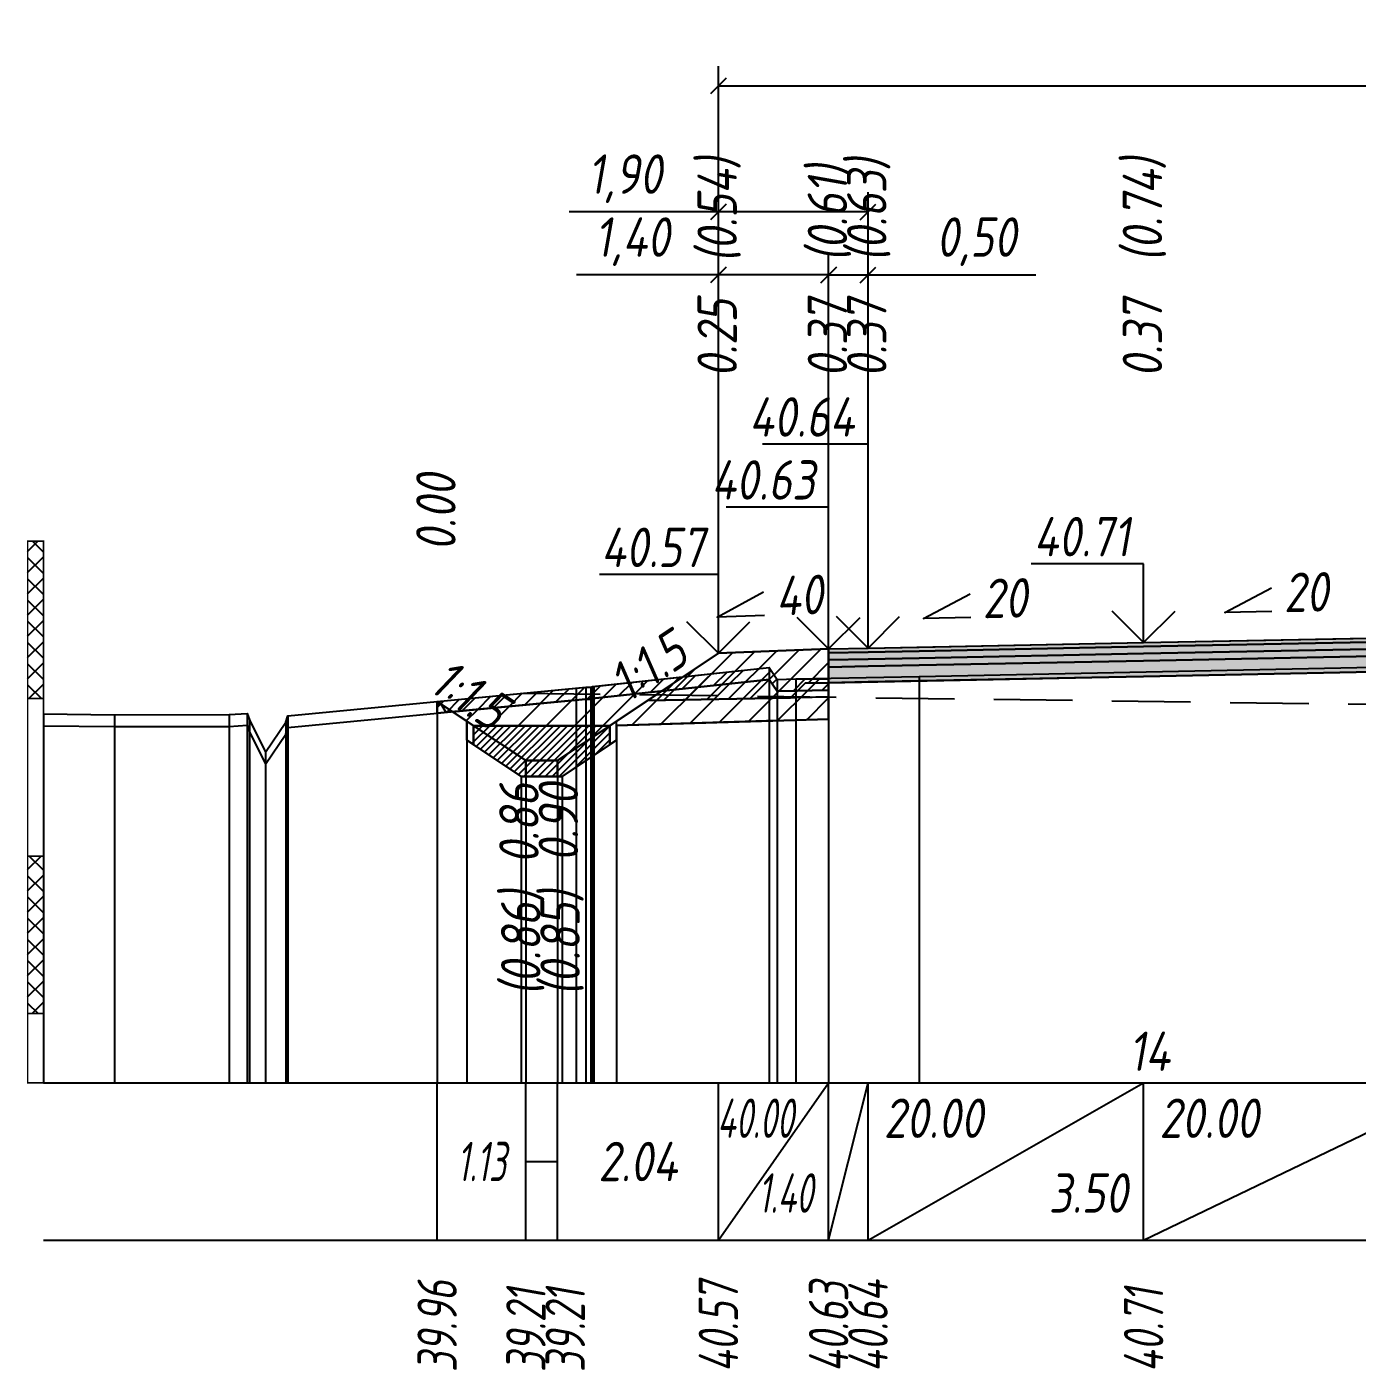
# Model space of a CAD drawing. Extents: x -717 to 1451, y -133302 to 233.
# Drawn here: x 78.9 to 163.4, y -112340.3 to -112254.9 of the extents above; entities that cross this region are included whole.
import ezdxf
from ezdxf.enums import TextEntityAlignment as Align

# ---------------------------------------------------------------- set-up
doc = ezdxf.new("R2010")
doc.units = 0
doc.linetypes.add('штриховая', pattern=[0.75, 0.5, -0.25])
for name, color, linetype in [('Интерполированный поперечник', 2, 'Continuous'), ('Код_514', 1, 'Continuous'), ('Контур_0', 7, 'Continuous'), ('Контур_2521', 7, 'Continuous'), ('Контур_2564', 7, 'Continuous'), ('Контур_2660', 7, 'Continuous'), ('Контур_2665', 7, 'Continuous'), ('Контур_400', 7, 'Continuous'), ('Контур_508', 7, 'Continuous'), ('Контур_512', 7, 'Continuous'), ('Контур_513', 7, 'Continuous'), ('Контур_818', 7, 'Continuous'), ('Красный поперечник', 1, 'Continuous'), ('Линейка абсолютных высот', 7, 'Continuous'), ('Объём_2501', 7, 'Continuous'), ('Объём_2564', 7, 'Continuous'), ('Объём_2650', 7, 'Continuous'), ('Объём_2660', 7, 'Continuous'), ('Объём_2661', 7, 'Continuous'), ('Объём_2662', 7, 'Continuous'), ('Объём_2663', 7, 'Continuous'), ('Объём_2664', 7, 'Continuous'), ('Объём_2665', 7, 'Continuous'), ('Объём_2666', 7, 'Continuous'), ('Объём_2667', 7, 'Continuous'), ('Объём_2668', 7, 'Continuous'), ('Объём_2669', 7, 'Continuous'), ('Объём_2675', 7, 'Continuous'), ('Откосы', 7, 'Continuous'), ('Отметки покрытия', 7, 'Continuous'), ('Рабочие отметки', 7, 'Continuous'), ('Рабочие отметки доп.', 7, 'Continuous'), ('Слои выравнивания', 7, 'Continuous'), ('Таблица', 7, 'Continuous'), ('Уклоны проезжей части', 7, 'Continuous'), ('Черный поперечник', 3, 'Continuous')]:
    doc.layers.add(name, color=color, linetype=linetype)
for name, color, linetype, true_color in [('Контур_2540', 2, 'Continuous', 0xffff00), ('Контур_2560', 2, 'Continuous', 0xffff00), ('Контур_2561', 7, 'Continuous', 0xff8040), ('Контур_2562', 3, 'Continuous', 0x00ff00), ('Контур_2563', 7, 'Continuous', 0xff8000), ('Контур_2570', 7, 'Continuous', 0x80ff00), ('Контур_2583', 3, 'Continuous', 0x00ff00), ('Контур_2584', 3, 'Continuous', 0x00ff00), ('Контур_2725', 7, 'Continuous', 0x323232), ('Контур_2736', 4, 'Continuous', 0x00ffff), ('Контур_2737', 4, 'Continuous', 0x00ffff), ('Контур_2738', 4, 'Continuous', 0x00ffff), ('Контур_2739', 4, 'Continuous', 0x00ffff), ('Контур_2741', 4, 'Continuous', 0x00ffff), ('Контур_2742', 4, 'Continuous', 0x00ffff), ('Контур_2743', 4, 'Continuous', 0x00ffff), ('Контур_2744', 7, 'Continuous', 0xa4ffff), ('Контур_2745', 7, 'Continuous', 0xa4ffff), ('Контур_2747', 4, 'Continuous', 0x00ffff), ('Контур_2748', 4, 'Continuous', 0x00ffff), ('Контур_2749', 4, 'Continuous', 0x00ffff), ('Контур_2750', 4, 'Continuous', 0x00ffff), ('Контур_2751', 4, 'Continuous', 0x00ffff), ('Контур_2752', 4, 'Continuous', 0x00ffff), ('Контур_2760', 7, 'Continuous', 0x323232), ('Контур_2761', 7, 'Continuous', 0x323232), ('Контур_2762', 7, 'Continuous', 0x323232), ('Контур_2763', 7, 'Continuous', 0x323232), ('Контур_402', 7, 'Continuous', 0xff6464), ('Контур_703', 4, 'Continuous', 0x00ffff), ('Контур_705', 4, 'Continuous', 0x00ffff), ('Контур_707', 4, 'Continuous', 0x00ffff), ('Контур_720', 131, 'Continuous', 0xaaffff), ('Объём_2520', 7, 'Continuous', 0x80ffff), ('Объём_2540', 2, 'Continuous', 0xffff00), ('Объём_2560', 2, 'Continuous', 0xffff00), ('Объём_2561', 7, 'Continuous', 0xff8040), ('Объём_2562', 3, 'Continuous', 0x00ff00), ('Объём_2563', 7, 'Continuous', 0xff8000), ('Объём_2570', 7, 'Continuous', 0x80ff00), ('Объём_2583', 3, 'Continuous', 0x00ff00), ('Объём_2584', 3, 'Continuous', 0x00ff00), ('Объём_2594', 3, 'Continuous', 0x00ff00), ('Объём_2598', 3, 'Continuous', 0x00ff00), ('Объём_2600', 7, 'Continuous', 0x808000), ('Объём_2620', 2, 'Continuous', 0xffff00), ('Объём_2746', 2, 'Continuous', 0xffff00)]:
    doc.layers.add(name, color=color, linetype=linetype, true_color=true_color)
doc.styles.get("Standard").update_dxf_attribs({"font": 'txt', "height": 2.5})
doc.styles.add('М', font='romand.shx', dxfattribs={"width": 0.8, "oblique": 10, "height": 2.5})
doc.dimstyles.new('ISO-25', dxfattribs={"dimtxt": 2.5, "dimasz": 2.5, "dimexe": 1.25, "dimexo": 0.625, "dimtad": 1, "dimtxsty": 'Standard', "dimcen": 2.5, "dimadec": 0, "dimazin": 0, "dimtfac": 1, "dimtmove": 0, "dimatfit": 3, "dimfxl": 1, "dimarcsym": 0})
pattern_1 = [(45.0000013, (0, 0), (-0.6735192404, 0.673519211), []), (135.0000003, (0, 0), (-0.673519222, -0.67351923), [])]

# ---------------------------------------------------------------- blocks, each defined once
blk = doc.blocks.new('_Oblique')
at = {"color": 0, "linetype": 'ByBlock', "lineweight": -2}
blk.add_line((-0.5, -0.5), (0.5, 0.5), dxfattribs=at)
blk = doc.blocks.new('*D2305')
at = {"color": 0, "lineweight": -2, "transparency": 16777216}
for p, q in [((122.858, -112294.165), (122.858, -112269.445)), ((129.858, -112293.885), (129.858, -112269.445)), ((122.858, -112270.695), (113.855, -112270.695)), ((129.858, -112270.695), (122.858, -112270.695))]:
    blk.add_line(p, q, dxfattribs=at)
at = {"layer": 'Defpoints', "color": 0, "transparency": 16777216}
for p in [(129.858, -112270.695), (129.858, -112294.51), (122.858, -112294.79)]:
    blk.add_point(p, dxfattribs=at)
at = {"color": 0, "lineweight": -2, "transparency": 16777216, "rotation": 180}
blk.add_blockref('_Oblique', (122.858, -112270.695), dxfattribs=at)
at = {"color": 0, "lineweight": -2, "transparency": 16777216}
blk.add_blockref('_Oblique', (129.858, -112270.695), dxfattribs=at)
at = {"color": 0, "transparency": 16777216, "insert": (117.395, -112268.582), "char_height": 2.5, "width": 8.75, "attachment_point": 5, "style": 'М'}
blk.add_mtext('1,40', dxfattribs=at)
blk = doc.blocks.new('*D2307')
at = {"color": 0, "lineweight": -2, "transparency": 16777216}
for p, q in [((129.858, -112293.885), (129.858, -112269.445)), ((132.358, -112293.835), (132.358, -112269.445)), ((129.858, -112270.695), (132.358, -112270.695)), ((132.358, -112270.695), (143.006, -112270.695))]:
    blk.add_line(p, q, dxfattribs=at)
at = {"layer": 'Defpoints', "color": 0, "transparency": 16777216}
for p in [(132.358, -112270.695), (129.858, -112294.51), (132.358, -112294.46)]:
    blk.add_point(p, dxfattribs=at)
at = {"color": 0, "lineweight": -2, "transparency": 16777216, "rotation": 180}
blk.add_blockref('_Oblique', (129.858, -112270.695), dxfattribs=at)
at = {"color": 0, "lineweight": -2, "transparency": 16777216}
blk.add_blockref('_Oblique', (132.358, -112270.695), dxfattribs=at)
at = {"color": 0, "transparency": 16777216, "insert": (139.244, -112268.582), "char_height": 2.5, "width": 9.16667, "attachment_point": 5, "style": 'М'}
blk.add_mtext('0,50', dxfattribs=at)
blk = doc.blocks.new('*D2310')
at = {"color": 0, "lineweight": -2, "transparency": 16777216}
for p, q in [((122.858, -112294.165), (122.858, -112265.445)), ((132.358, -112293.835), (132.358, -112265.445)), ((122.858, -112266.695), (113.386, -112266.695)), ((132.358, -112266.695), (122.858, -112266.695))]:
    blk.add_line(p, q, dxfattribs=at)
at = {"layer": 'Defpoints', "color": 0, "transparency": 16777216}
for p in [(132.358, -112266.695), (132.358, -112294.46), (122.858, -112294.79)]:
    blk.add_point(p, dxfattribs=at)
at = {"color": 0, "lineweight": -2, "transparency": 16777216, "rotation": 180}
blk.add_blockref('_Oblique', (122.858, -112266.695), dxfattribs=at)
at = {"color": 0, "lineweight": -2, "transparency": 16777216}
blk.add_blockref('_Oblique', (132.358, -112266.695), dxfattribs=at)
at = {"color": 0, "transparency": 16777216, "insert": (116.926, -112264.582), "char_height": 2.5, "width": 8.75, "attachment_point": 5, "style": 'М'}
blk.add_mtext('1,90', dxfattribs=at)
blk = doc.blocks.new('*D2311')
at = {"color": 0, "lineweight": -2, "transparency": 16777216}
for p, q in [((122.858, -112294.165), (122.858, -112257.445)), ((228.858, -112294.585), (228.858, -112257.445)), ((122.858, -112258.695), (228.858, -112258.695))]:
    blk.add_line(p, q, dxfattribs=at)
at = {"layer": 'Defpoints', "color": 0, "transparency": 16777216}
for p in [(228.858, -112258.695), (122.858, -112294.79), (228.858, -112295.21)]:
    blk.add_point(p, dxfattribs=at)
at = {"color": 0, "lineweight": -2, "transparency": 16777216, "rotation": 180}
blk.add_blockref('_Oblique', (122.858, -112258.695), dxfattribs=at)
at = {"color": 0, "lineweight": -2, "transparency": 16777216}
blk.add_blockref('_Oblique', (228.858, -112258.695), dxfattribs=at)
at = {"color": 0, "transparency": 16777216, "insert": (175.858, -112256.582), "char_height": 2.5, "width": 11.25, "attachment_point": 5, "style": 'М'}
blk.add_mtext('21,20', dxfattribs=at)

msp = doc.modelspace()

# ---------------------------------------------------------------- hatches: boundary and pattern name
at = {"layer": 'Линейка абсолютных высот'}
h = msp.add_hatch(dxfattribs=at)
h.set_pattern_fill('ANSI37', scale=0.3, style=0)
h.set_pattern_definition(pattern_1)
h.paths.add_polyline_path([(80, -112297.602), (80, -112287.602), (79, -112287.602), (79, -112297.602)])
h = msp.add_hatch(dxfattribs=at)
h.set_pattern_fill('ANSI37', scale=0.3, style=0)
h.set_pattern_definition(pattern_1)
h.paths.add_polyline_path([(80, -112317.602), (80, -112307.602), (79, -112307.602), (79, -112317.602)])
at = {"layer": 'Объём_2563'}
h = msp.add_hatch(dxfattribs=at)
h.set_pattern_fill('ANSI31', color=256, scale=0.3)
h.paths.add_polyline_path([(122.858, -112294.727), (129.858, -112294.447), (129.858, -112296.597), (128.358, -112296.627), (127.44, -112297.546), (118.358, -112297.727)])
at = {"layer": 'Объём_2570'}
h = msp.add_hatch(dxfattribs=at)
h.set_pattern_fill('ANSI31', color=256, scale=0.2)
h.paths.add_polyline_path([(129.858, -112297.06), (127.773, -112297.101), (126.58, -112297.132), (126.08, -112296.382), (114.865, -112297.59), (114.767, -112297.634), (114.438, -112297.629), (105, -112298.534), (105, -112297.784), (114.438, -112296.879), (114.767, -112296.884), (114.865, -112296.84), (126.08, -112295.632), (126.58, -112296.382), (127.773, -112296.351), (129.858, -112296.351)])
at = {"layer": 'Объём_2600'}
h = msp.add_hatch(dxfattribs=at)
h.set_pattern_fill('ANSI31', color=6, scale=0.4)
h.paths.add_polyline_path([(106.886, -112300.244), (106.886, -112299.042), (105.983, -112298.439), (114.438, -112297.629), (114.767, -112297.634), (114.865, -112297.59), (126.08, -112296.382), (126.58, -112297.132), (129.858, -112297.06), (129.858, -112298.905), (116.386, -112299.309), (116.386, -112300.244), (115.967, -112300.523), (115.967, -112299.322), (107.306, -112299.322), (107.306, -112300.523)])
h = msp.add_hatch(dxfattribs=at)
h.set_pattern_fill('HONEY', color=5, scale=0.3)
h.paths.add_polyline_path([(105, -112298.534), (105, -112297.784), (105.983, -112298.439)])
at = {"layer": 'Объём_2620'}
h = msp.add_hatch(dxfattribs=at)
h.set_pattern_fill('ANSI31', color=2, scale=0.1)
h.paths.add_polyline_path([(112.939, -112302.542), (110.334, -112302.542), (107.306, -112300.523), (107.306, -112299.322), (115.967, -112299.322), (115.967, -112300.523)])
at = {"layer": 'Слои выравнивания'}
for color, points in [(2, [(129.858, -112294.447), (132.358, -112294.397), (135.598, -112294.332), (149.858, -112294.047), (170.608, -112293.632), (170.608, -112293.882), (149.858, -112294.297), (135.598, -112294.582), (132.358, -112294.647), (129.858, -112294.697)]), (3, [(129.858, -112294.697), (132.358, -112294.647), (135.598, -112294.582), (149.858, -112294.297), (170.608, -112293.882), (170.608, -112294.332), (149.858, -112294.747), (135.598, -112295.032), (132.358, -112295.097), (129.858, -112295.147)]), (4, [(129.858, -112295.147), (132.358, -112295.097), (135.598, -112295.032), (149.858, -112294.747), (170.608, -112294.332), (170.608, -112294.782), (149.858, -112295.197), (135.598, -112295.482), (132.358, -112295.547), (129.858, -112295.597)]), (5, [(129.858, -112295.597), (132.358, -112295.547), (135.598, -112295.482), (149.858, -112295.197), (170.608, -112294.782), (170.608, -112295.782), (149.858, -112296.197), (135.598, -112296.482), (132.358, -112296.547), (129.858, -112296.597)])]:
    msp.add_hatch(color=color, dxfattribs=at).paths.add_polyline_path(points)

# ---------------------------------------------------------------- linework, layer by layer
at = {"layer": 'Интерполированный поперечник', "linetype": 'штриховая', "ltscale": 10, "flags": 128}
msp.add_lwpolyline([(110.348, -112297.251), (241.985, -112298.98)], dxfattribs=at)
at = {"layer": 'Код_514'}
for p, q in [((105, -112332), (105, -112322)), ((110.636, -112332), (110.636, -112322)), ((112.636, -112332), (112.636, -112322)), ((122.858, -112332), (122.858, -112322)), ((122.858, -112332), (129.858, -112322)), ((129.858, -112332), (129.858, -112322)), ((129.858, -112332), (132.358, -112322)), ((132.358, -112332), (132.358, -112322)), ((132.358, -112332), (149.858, -112322)), ((149.858, -112332), (149.858, -112322)), ((149.858, -112332), (170.608, -112322)), ((110.636, -112327), (112.636, -112327))]:
    msp.add_line(p, q, dxfattribs=at)
at = {"layer": 'Контур_0', "flags": 128}
for points in [[(122.858, -112294.727), (118.904, -112297.363), (118.904, -112297.363), (118.904, -112297.363), (118.904, -112297.363), (118.904, -112297.363), (118.904, -112297.363), (118.904, -112297.363), (118.904, -112297.363), (118.904, -112297.363), (118.904, -112297.363), (118.904, -112297.363), (118.904, -112297.363), (118.904, -112297.363), (118.904, -112297.363), (112.636, -112301.542), (110.636, -112301.542), (105, -112297.784), (105, -112297.784), (105, -112297.784), (105, -112297.784), (105, -112297.784), (105, -112297.784), (105, -112297.784), (105, -112297.784), (105, -112297.784), (105, -112297.784), (105, -112297.784), (105, -112297.784), (105, -112297.784)], [(122.858, -112294.727), (118.904, -112297.363), (118.904, -112297.363), (118.904, -112297.363), (118.904, -112297.363), (118.904, -112297.363), (118.904, -112297.363), (118.904, -112297.363), (118.904, -112297.363), (118.904, -112297.363), (118.904, -112297.363), (118.904, -112297.363), (118.904, -112297.363), (118.904, -112297.363), (118.904, -112297.363), (112.636, -112301.542)], [(118.358, -112297.727), (127.44, -112297.546), (128.358, -112296.627), (129.858, -112296.597)], [(128.358, -112296.627), (129.858, -112296.597), (129.858, -112297.497), (127.44, -112297.546), (128.358, -112296.627), (128.358, -112296.627)]]:
    msp.add_lwpolyline(points, dxfattribs=at)
at = {"layer": 'Контур_2521', "color": 250, "flags": 128}
msp.add_lwpolyline([(127.899, -112297.086), (129.858, -112297.047)], dxfattribs=at)
at = {"layer": 'Контур_2540', "flags": 128}
msp.add_lwpolyline([(118.358, -112297.727), (129.858, -112297.497), (129.858, -112298.905), (116.386, -112299.309), (116.386, -112299.042), (118.358, -112297.727), (118.358, -112297.727)], dxfattribs=at)
at = {"layer": 'Контур_2560', "flags": 128}
msp.add_lwpolyline([(122.858, -112294.727), (122.858, -112294.727), (122.858, -112294.727), (129.858, -112294.447)], dxfattribs=at)
at = {"layer": 'Контур_2561', "flags": 128}
msp.add_lwpolyline([(129.858, -112294.447), (129.858, -112294.447), (122.858, -112294.727), (122.858, -112294.727), (129.858, -112294.447)], dxfattribs=at)
at = {"layer": 'Контур_2562', "flags": 128}
msp.add_lwpolyline([(122.858, -112294.727), (122.858, -112294.727), (122.858, -112294.727), (122.858, -112294.727), (122.858, -112294.727)], dxfattribs=at)
at = {"layer": 'Контур_2563', "flags": 128}
msp.add_lwpolyline([(122.858, -112294.727), (129.858, -112294.447), (129.858, -112296.597), (128.358, -112296.627), (127.44, -112297.546), (118.358, -112297.727), (122.858, -112294.727), (122.858, -112294.727)], dxfattribs=at)
at = {"layer": 'Контур_2564', "flags": 128}
msp.add_lwpolyline([(122.858, -112294.727), (129.858, -112294.447)], dxfattribs=at)
at = {"layer": 'Контур_2570', "flags": 128}
msp.add_lwpolyline([(80, -112299.322), (84.51, -112299.383), (91.797, -112299.367), (92.931, -112299.289), (93.089, -112299.704), (94.093, -112301.757), (95.389, -112299.857), (95.526, -112299.447), (113.838, -112297.683), (114.438, -112297.629), (114.767, -112297.634), (114.816, -112297.614), (114.816, -112297.614), (114.865, -112297.59), (114.939, -112297.579), (126.08, -112296.382), (126.58, -112297.132), (127.773, -112297.101), (129.858, -112297.06)], dxfattribs=at)
at = {"layer": 'Контур_2583', "flags": 128}
for points in [[(110.334, -112302.542), (110.636, -112302.542), (110.636, -112301.542), (106.886, -112299.042), (106.886, -112300.244), (110.334, -112302.542)], [(116.386, -112300.244), (116.386, -112299.042), (112.636, -112301.542), (112.636, -112302.542), (112.939, -112302.542), (116.386, -112300.244)]]:
    msp.add_lwpolyline(points, dxfattribs=at)
at = {"layer": 'Контур_2584', "flags": 128}
msp.add_lwpolyline([(112.636, -112302.542), (112.636, -112301.542), (110.636, -112301.542), (110.636, -112302.542), (112.636, -112302.542)], dxfattribs=at)
at = {"layer": 'Контур_2660', "flags": 128}
msp.add_lwpolyline([(116.386, -112299.309), (129.858, -112298.905)], dxfattribs=at)
at = {"layer": 'Контур_2665', "flags": 128}
msp.add_lwpolyline([(122.858, -112294.727), (122.858, -112294.727)], dxfattribs=at)
at = {"layer": 'Контур_2725', "flags": 128}
msp.add_lwpolyline([(129.858, -112296.597), (132.358, -112296.547), (135.598, -112296.482), (149.858, -112296.197), (170.608, -112295.782), (175.983, -112295.89), (176.956, -112295.909), (191.358, -112296.197), (208.858, -112296.547), (211.358, -112296.597)], dxfattribs=at)
at = {"layer": 'Контур_2736', "flags": 128}
for points in [[(122.858, -112294.727), (118.904, -112297.363)], [(118.904, -112297.363), (112.636, -112301.542)]]:
    msp.add_lwpolyline(points, dxfattribs=at)
at = {"layer": 'Контур_2737', "flags": 128}
msp.add_lwpolyline([(118.904, -112297.363), (118.904, -112297.363)], dxfattribs=at)
at = {"layer": 'Контур_2738', "flags": 128}
msp.add_lwpolyline([(118.904, -112297.363), (118.904, -112297.363)], dxfattribs=at)
at = {"layer": 'Контур_2739', "flags": 128}
msp.add_lwpolyline([(118.904, -112297.363), (118.904, -112297.363)], dxfattribs=at)
at = {"layer": 'Контур_2741', "flags": 128}
msp.add_lwpolyline([(105, -112297.784), (105, -112297.784)], dxfattribs=at)
at = {"layer": 'Контур_2742', "flags": 128}
msp.add_lwpolyline([(105, -112297.784), (105, -112297.784)], dxfattribs=at)
at = {"layer": 'Контур_2743', "flags": 128}
msp.add_lwpolyline([(105, -112297.784), (105, -112297.784)], dxfattribs=at)
at = {"layer": 'Контур_2744', "flags": 128}
msp.add_lwpolyline([(105, -112297.784), (105, -112297.784)], dxfattribs=at)
msp.add_lwpolyline([(105, -112297.784), (105, -112297.784)], dxfattribs=at)
msp.add_lwpolyline([(105, -112297.784), (105, -112297.784)], dxfattribs=at)
msp.add_lwpolyline([(105, -112297.784), (105, -112297.784)], dxfattribs=at)
msp.add_lwpolyline([(105, -112297.784), (105, -112297.784)], dxfattribs=at)
msp.add_lwpolyline([(105, -112297.784), (105, -112297.784)], dxfattribs=at)
at = {"layer": 'Контур_2745', "flags": 128}
msp.add_lwpolyline([(118.904, -112297.363), (118.904, -112297.363)], dxfattribs=at)
msp.add_lwpolyline([(118.904, -112297.363), (118.904, -112297.363)], dxfattribs=at)
msp.add_lwpolyline([(118.904, -112297.363), (118.904, -112297.363)], dxfattribs=at)
msp.add_lwpolyline([(118.904, -112297.363), (118.904, -112297.363)], dxfattribs=at)
msp.add_lwpolyline([(118.904, -112297.363), (118.904, -112297.363)], dxfattribs=at)
msp.add_lwpolyline([(118.904, -112297.363), (118.904, -112297.363)], dxfattribs=at)
at = {"layer": 'Контур_2747', "flags": 128}
msp.add_lwpolyline([(118.904, -112297.363), (118.904, -112297.363)], dxfattribs=at)
at = {"layer": 'Контур_2748', "flags": 128}
msp.add_lwpolyline([(118.904, -112297.363), (118.904, -112297.363)], dxfattribs=at)
at = {"layer": 'Контур_2749', "flags": 128}
msp.add_lwpolyline([(118.904, -112297.363), (118.904, -112297.363)], dxfattribs=at)
at = {"layer": 'Контур_2750', "flags": 128}
msp.add_lwpolyline([(105, -112297.784), (105, -112297.784)], dxfattribs=at)
at = {"layer": 'Контур_2751', "flags": 128}
msp.add_lwpolyline([(105, -112297.784), (105, -112297.784)], dxfattribs=at)
at = {"layer": 'Контур_2752', "flags": 128}
msp.add_lwpolyline([(105, -112297.784), (105, -112297.784)], dxfattribs=at)
at = {"layer": 'Контур_2760', "flags": 128}
msp.add_lwpolyline([(129.858, -112294.447), (132.358, -112294.397), (135.598, -112294.332), (149.858, -112294.047), (170.608, -112293.632), (175.983, -112293.74), (176.956, -112293.759), (191.358, -112294.047), (208.858, -112294.397), (211.358, -112294.447)], dxfattribs=at)
at = {"layer": 'Контур_2761', "flags": 128}
msp.add_lwpolyline([(129.858, -112294.697), (132.358, -112294.647), (135.598, -112294.582), (149.858, -112294.297), (170.608, -112293.882), (175.983, -112293.99), (176.956, -112294.009), (191.358, -112294.297), (208.858, -112294.647), (211.358, -112294.697)], dxfattribs=at)
at = {"layer": 'Контур_2762', "flags": 128}
msp.add_lwpolyline([(129.858, -112295.147), (132.358, -112295.097), (135.598, -112295.032), (149.858, -112294.747), (170.608, -112294.332), (175.983, -112294.44), (176.956, -112294.459), (191.358, -112294.747), (208.858, -112295.097), (211.358, -112295.147)], dxfattribs=at)
at = {"layer": 'Контур_2763', "flags": 128}
msp.add_lwpolyline([(129.858, -112295.597), (132.358, -112295.547), (135.598, -112295.482), (149.858, -112295.197), (170.608, -112294.782), (175.983, -112294.89), (176.956, -112294.909), (191.358, -112295.197), (208.858, -112295.547), (211.358, -112295.597)], dxfattribs=at)
at = {"layer": 'Контур_400', "flags": 128}
msp.add_lwpolyline([(129.858, -112294.447), (132.358, -112294.397), (132.358, -112294.397), (132.358, -112294.397), (132.358, -112294.397), (132.358, -112294.397), (132.358, -112294.397), (149.858, -112294.047), (170.608, -112293.632)], dxfattribs=at)
at = {"layer": 'Контур_402', "flags": 128}
msp.add_lwpolyline([(116.386, -112299.309), (129.858, -112298.905), (129.858, -112296.597), (170.608, -112295.782), (211.358, -112296.597), (211.358, -112298.905), (234.784, -112299.608)], dxfattribs=at)
at = {"layer": 'Контур_508', "flags": 128}
msp.add_lwpolyline([(105, -112297.784), (106.886, -112299.042), (106.886, -112300.244), (110.334, -112302.542), (110.636, -112302.542), (112.636, -112302.542), (112.939, -112302.542), (116.386, -112300.244), (116.386, -112299.309), (129.858, -112298.905), (129.858, -112296.597), (170.608, -112295.782), (211.358, -112296.597), (211.358, -112298.905), (234.784, -112299.608), (234.784, -112300.3), (238.232, -112302.598), (238.534, -112302.598), (240.534, -112302.598), (240.837, -112302.598), (244.284, -112300.3), (244.284, -112299.098), (245.797, -112298.09)], dxfattribs=at)
at = {"layer": 'Контур_512', "flags": 128}
msp.add_lwpolyline([(105, -112297.784), (106.886, -112299.042), (106.886, -112300.244), (110.334, -112302.542), (110.636, -112302.542), (112.636, -112302.542), (112.939, -112302.542), (116.386, -112300.244), (116.386, -112299.309), (129.858, -112298.905)], dxfattribs=at)
at = {"layer": 'Контур_513', "flags": 128}
msp.add_lwpolyline([(105, -112297.784), (106.886, -112299.042), (106.886, -112300.244), (110.334, -112302.542), (110.636, -112302.542), (112.636, -112302.542), (112.939, -112302.542), (116.386, -112300.244), (116.386, -112299.309), (129.858, -112298.905), (129.858, -112296.597), (170.608, -112295.782), (211.358, -112296.597), (211.358, -112298.905), (234.784, -112299.608), (234.784, -112300.3), (238.232, -112302.598), (238.534, -112302.598), (240.534, -112302.598), (240.837, -112302.598), (244.284, -112300.3), (244.284, -112299.098), (245.797, -112298.09)], dxfattribs=at)
at = {"layer": 'Контур_703', "flags": 128}
msp.add_lwpolyline([(122.858, -112294.727), (118.904, -112297.363)], dxfattribs=at)
at = {"layer": 'Контур_705', "flags": 128}
msp.add_lwpolyline([(118.904, -112297.363), (118.904, -112297.363)], dxfattribs=at)
at = {"layer": 'Контур_707', "flags": 128}
msp.add_lwpolyline([(110.636, -112301.542), (105, -112297.784)], dxfattribs=at)
at = {"layer": 'Контур_720', "flags": 128}
msp.add_lwpolyline([(112.636, -112301.542), (110.636, -112301.542)], dxfattribs=at)
at = {"layer": 'Контур_818', "flags": 128}
msp.add_lwpolyline([(105, -112298.534), (113.838, -112297.683), (114.438, -112297.629), (114.767, -112297.634), (114.816, -112297.614), (114.816, -112297.614), (114.865, -112297.59), (114.939, -112297.579), (126.08, -112296.382), (126.58, -112297.132), (127.773, -112297.101), (129.858, -112297.06)], dxfattribs=at)
at = {"layer": 'Красный поперечник'}
for p, q in [((149.858, -112294.047), (170.608, -112293.632)), ((122.858, -112294.727), (129.858, -112294.447)), ((129.858, -112294.447), (132.358, -112294.397)), ((132.358, -112294.397), (149.858, -112294.047)), ((112.636, -112301.542), (122.858, -112294.727)), ((105, -112297.784), (105, -112322)), ((105, -112297.784), (110.636, -112301.542)), ((129.858, -112298.905), (129.858, -112322)), ((106.886, -112299.042), (106.886, -112322)), ((116.386, -112299.309), (116.386, -112322)), ((106.886, -112300.244), (106.886, -112322)), ((116.386, -112300.244), (116.386, -112322)), ((110.636, -112301.542), (112.636, -112301.542)), ((110.334, -112302.542), (110.334, -112322)), ((110.636, -112302.542), (110.636, -112322)), ((112.636, -112302.542), (112.636, -112322)), ((112.939, -112302.542), (112.939, -112322))]:
    msp.add_line(p, q, dxfattribs=at)
at = {"layer": 'Линейка абсолютных высот', "color": 7, "const_width": 0.1, "flags": 128}
for points in [[(80, -112297.602), (80, -112287.602), (79, -112287.602), (79, -112297.602), (80, -112297.602)], [(80, -112307.602), (80, -112297.602), (79, -112297.602), (79, -112307.602), (80, -112307.602)], [(80, -112317.602), (80, -112307.602), (79, -112307.602), (79, -112317.602), (80, -112317.602)], [(80, -112322), (80, -112317.602), (79, -112317.602), (79, -112322), (80, -112322)]]:
    msp.add_lwpolyline(points, dxfattribs=at)
at = {"layer": 'Объём_2501', "flags": 128}
msp.add_lwpolyline([(129.858, -112294.447), (132.358, -112294.397), (132.358, -112294.397), (132.358, -112294.397), (132.358, -112294.397), (132.358, -112294.397), (132.358, -112294.397), (149.858, -112294.047), (170.608, -112293.632)], dxfattribs=at)
at = {"layer": 'Объём_2520', "color": 250, "flags": 128}
msp.add_lwpolyline([(128.358, -112296.627), (129.858, -112296.597), (129.858, -112297.497), (127.44, -112297.546), (128.358, -112296.627), (128.358, -112296.627)], dxfattribs=at)
at = {"layer": 'Объём_2540', "flags": 128}
msp.add_lwpolyline([(118.358, -112297.727), (129.858, -112297.497), (129.858, -112298.905), (116.386, -112299.309), (116.386, -112299.042), (118.358, -112297.727), (118.358, -112297.727)], dxfattribs=at)
at = {"layer": 'Объём_2560', "flags": 128}
msp.add_lwpolyline([(122.858, -112294.727), (122.858, -112294.727), (122.858, -112294.727), (129.858, -112294.447)], dxfattribs=at)
at = {"layer": 'Объём_2561', "flags": 128}
msp.add_lwpolyline([(129.858, -112294.447), (129.858, -112294.447), (122.858, -112294.727), (122.858, -112294.727), (129.858, -112294.447)], dxfattribs=at)
at = {"layer": 'Объём_2562', "flags": 128}
msp.add_lwpolyline([(122.858, -112294.727), (122.858, -112294.727), (122.858, -112294.727), (122.858, -112294.727), (122.858, -112294.727)], dxfattribs=at)
at = {"layer": 'Объём_2563', "color": 250, "flags": 128}
msp.add_lwpolyline([(122.858, -112294.727), (129.858, -112294.447), (129.858, -112296.597), (128.358, -112296.627), (127.44, -112297.546), (118.358, -112297.727), (122.858, -112294.727), (122.858, -112294.727)], dxfattribs=at)
at = {"layer": 'Объём_2564', "flags": 128}
msp.add_lwpolyline([(122.858, -112294.727), (129.858, -112294.447)], dxfattribs=at)
at = {"layer": 'Объём_2570', "flags": 128}
msp.add_lwpolyline([(129.858, -112297.06), (127.773, -112297.101), (126.58, -112297.132), (126.08, -112296.382), (114.865, -112297.59), (114.767, -112297.634), (114.438, -112297.629), (105, -112298.534), (105, -112297.784), (114.438, -112296.879), (114.767, -112296.884), (114.865, -112296.84), (126.08, -112295.632), (126.58, -112296.382), (127.773, -112296.351), (129.858, -112296.351), (129.858, -112297.06), (129.858, -112297.06)], dxfattribs=at)
at = {"layer": 'Объём_2583', "flags": 128}
for points in [[(110.334, -112302.542), (110.636, -112302.542), (110.636, -112301.542), (106.886, -112299.042), (106.886, -112300.244), (110.334, -112302.542)], [(116.386, -112300.244), (116.386, -112299.042), (112.636, -112301.542), (112.636, -112302.542), (112.939, -112302.542), (116.386, -112300.244)]]:
    msp.add_lwpolyline(points, dxfattribs=at)
at = {"layer": 'Объём_2584', "flags": 128}
msp.add_lwpolyline([(112.636, -112302.542), (112.636, -112301.542), (110.636, -112301.542), (110.636, -112302.542), (112.636, -112302.542)], dxfattribs=at)
at = {"layer": 'Объём_2594', "flags": 128}
for points in [[(110.636, -112301.542), (106.886, -112299.042)], [(116.386, -112299.042), (112.636, -112301.542)]]:
    msp.add_lwpolyline(points, dxfattribs=at)
at = {"layer": 'Объём_2598', "flags": 128}
msp.add_lwpolyline([(112.636, -112301.542), (110.636, -112301.542)], dxfattribs=at)
at = {"layer": 'Объём_2600', "color": 5, "flags": 128}
msp.add_lwpolyline([(105, -112298.534), (105, -112297.784), (105.983, -112298.439), (105, -112298.534), (105, -112298.534)], dxfattribs=at)
at = {"layer": 'Объём_2620', "flags": 128}
msp.add_lwpolyline([(112.939, -112302.542), (110.334, -112302.542), (107.306, -112300.523), (107.306, -112299.322), (115.967, -112299.322), (115.967, -112300.523), (112.939, -112302.542), (112.939, -112302.542)], dxfattribs=at)
at = {"layer": 'Объём_2650', "color": 6, "flags": 128}
msp.add_lwpolyline([(106.886, -112300.244), (106.886, -112299.042), (105.983, -112298.439), (114.438, -112297.629), (114.767, -112297.634), (114.865, -112297.59), (126.08, -112296.382), (126.58, -112297.132), (129.858, -112297.06), (129.858, -112298.905), (116.386, -112299.309), (116.386, -112300.244), (115.967, -112300.523), (115.967, -112299.322), (107.306, -112299.322), (107.306, -112300.523), (106.886, -112300.244), (106.886, -112300.244)], dxfattribs=at)
at = {"layer": 'Объём_2660', "flags": 128}
msp.add_lwpolyline([(116.386, -112299.309), (129.858, -112298.905)], dxfattribs=at)
at = {"layer": 'Объём_2661', "flags": 128}
msp.add_lwpolyline([(122.858, -112294.727), (118.904, -112297.363), (115.967, -112299.322)], dxfattribs=at)
at = {"layer": 'Объём_2662', "flags": 128}
msp.add_lwpolyline([(107.306, -112299.322), (105, -112297.784)], dxfattribs=at)
at = {"layer": 'Объём_2663', "flags": 128}
for points in [[(110.636, -112301.542), (107.306, -112299.322)], [(115.967, -112299.322), (112.636, -112301.542)]]:
    msp.add_lwpolyline(points, dxfattribs=at)
at = {"layer": 'Объём_2664', "flags": 128}
msp.add_lwpolyline([(112.636, -112301.542), (110.636, -112301.542)], dxfattribs=at)
at = {"layer": 'Объём_2665', "flags": 128}
msp.add_lwpolyline([(122.858, -112294.727), (122.858, -112294.727)], dxfattribs=at)
at = {"layer": 'Объём_2666', "flags": 128}
for points in [[(122.858, -112294.727), (118.904, -112297.363)], [(118.904, -112297.363), (115.967, -112299.322)]]:
    msp.add_lwpolyline(points, dxfattribs=at)
at = {"layer": 'Объём_2667', "flags": 128}
for points in [[(105, -112297.784), (105, -112297.784)], [(118.904, -112297.363), (118.904, -112297.363)]]:
    msp.add_lwpolyline(points, dxfattribs=at)
at = {"layer": 'Объём_2668', "flags": 128}
for points in [[(105, -112297.784), (105, -112297.784)], [(118.904, -112297.363), (118.904, -112297.363)]]:
    msp.add_lwpolyline(points, dxfattribs=at)
at = {"layer": 'Объём_2669', "flags": 128}
for points in [[(105, -112297.784), (105, -112297.784)], [(118.904, -112297.363), (118.904, -112297.363)]]:
    msp.add_lwpolyline(points, dxfattribs=at)
at = {"layer": 'Объём_2675', "flags": 128}
for points in [[(105, -112297.784), (105, -112297.784)], [(105, -112297.784), (105, -112297.784)], [(105, -112297.784), (105, -112297.784)], [(105, -112297.784), (105, -112297.784)], [(105, -112297.784), (105, -112297.784)], [(105, -112297.784), (105, -112297.784)], [(118.904, -112297.363), (118.904, -112297.363)], [(118.904, -112297.363), (118.904, -112297.363)], [(118.904, -112297.363), (118.904, -112297.363)], [(118.904, -112297.363), (118.904, -112297.363)], [(118.904, -112297.363), (118.904, -112297.363)], [(118.904, -112297.363), (118.904, -112297.363)]]:
    msp.add_lwpolyline(points, dxfattribs=at)
at = {"layer": 'Объём_2746', "flags": 128}
msp.add_lwpolyline([(126.58, -112299.003), (116.386, -112299.309), (116.386, -112300.244), (112.939, -112302.542), (110.334, -112302.542), (106.886, -112300.244), (106.886, -112299.042), (110.636, -112301.542), (112.636, -112301.542), (119.28, -112297.113), (126.08, -112296.382), (126.58, -112297.132), (126.58, -112299.003), (126.58, -112299.003)], dxfattribs=at)
at = {"layer": 'Откосы', "color": 1, "flags": 128}
for points in [[(125.78, -112292.314), (122.783, -112292.434), (125.721, -112290.816)], [(138.882, -112292.456), (135.883, -112292.516), (138.852, -112290.956)], [(158.007, -112292.073), (155.008, -112292.133), (157.977, -112290.573)]]:
    msp.add_lwpolyline(points, dxfattribs=at)
at = {"layer": 'Отметки покрытия', "color": 1}
for p, q in [((132.358, -112281.447), (125.658, -112281.447)), ((132.358, -112294.397), (132.358, -112281.447)), ((129.858, -112285.447), (123.358, -112285.447)), ((129.858, -112294.447), (129.858, -112285.447)), ((149.858, -112289.047), (142.708, -112289.047)), ((149.858, -112294.047), (149.858, -112289.047)), ((122.858, -112289.727), (115.308, -112289.727)), ((122.858, -112294.727), (122.858, -112289.727)), ((149.858, -112294.047), (147.858, -112292.047)), ((149.858, -112294.047), (151.858, -112292.047)), ((122.858, -112294.727), (120.858, -112292.727)), ((122.858, -112294.727), (124.858, -112292.727)), ((129.858, -112294.447), (127.858, -112292.447)), ((129.858, -112294.447), (131.858, -112292.447)), ((132.358, -112294.397), (130.358, -112292.397)), ((132.358, -112294.397), (134.358, -112292.397))]:
    msp.add_line(p, q, dxfattribs=at)
at = {"layer": 'Слои выравнивания'}
msp.add_line((129.858, -112294.447), (129.858, -112322), dxfattribs=at)
at = {"layer": 'Слои выравнивания', "color": 2, "flags": 128}
msp.add_lwpolyline([(129.858, -112294.447), (132.358, -112294.397), (135.598, -112294.332), (149.858, -112294.047), (170.608, -112293.632), (170.608, -112293.882), (149.858, -112294.297), (135.598, -112294.582), (132.358, -112294.647), (129.858, -112294.697)], close=True, dxfattribs=at)
at = {"layer": 'Слои выравнивания', "color": 3, "flags": 128}
msp.add_lwpolyline([(129.858, -112294.697), (132.358, -112294.647), (135.598, -112294.582), (149.858, -112294.297), (170.608, -112293.882), (170.608, -112294.332), (149.858, -112294.747), (135.598, -112295.032), (132.358, -112295.097), (129.858, -112295.147)], close=True, dxfattribs=at)
at = {"layer": 'Слои выравнивания', "color": 4, "flags": 128}
msp.add_lwpolyline([(129.858, -112295.147), (132.358, -112295.097), (135.598, -112295.032), (149.858, -112294.747), (170.608, -112294.332), (170.608, -112294.782), (149.858, -112295.197), (135.598, -112295.482), (132.358, -112295.547), (129.858, -112295.597)], close=True, dxfattribs=at)
at = {"layer": 'Слои выравнивания', "color": 5, "flags": 128}
msp.add_lwpolyline([(129.858, -112295.597), (132.358, -112295.547), (135.598, -112295.482), (149.858, -112295.197), (170.608, -112294.782), (170.608, -112295.782), (149.858, -112296.197), (135.598, -112296.482), (132.358, -112296.547), (129.858, -112296.597)], close=True, dxfattribs=at)
at = {"layer": 'Таблица'}
for p, q in [((80, -112322), (270.797, -112322)), ((80, -112332), (270.797, -112332))]:
    msp.add_line(p, q, dxfattribs=at)
at = {"layer": 'Черный поперечник', "color": 7}
for p, q in [((126.08, -112295.632), (126.08, -112322)), ((126.58, -112296.382), (126.58, -112322)), ((127.773, -112296.351), (127.773, -112322)), ((135.598, -112296.194), (135.598, -112322)), ((113.838, -112296.933), (113.838, -112322)), ((114.438, -112296.879), (114.438, -112322)), ((114.767, -112296.884), (114.767, -112322)), ((114.816, -112296.864), (114.816, -112322)), ((114.865, -112296.84), (114.865, -112322)), ((114.939, -112296.829), (114.939, -112322)), ((80, -112298.572), (80, -112322)), ((84.51, -112298.633), (84.51, -112322)), ((91.797, -112298.617), (91.797, -112322)), ((92.931, -112298.539), (92.931, -112322)), ((93.089, -112298.954), (93.089, -112322)), ((95.526, -112298.697), (95.526, -112322)), ((95.389, -112299.107), (95.389, -112322)), ((94.093, -112301.007), (94.093, -112322))]:
    msp.add_line(p, q, dxfattribs=at)
at = {"layer": 'Черный поперечник', "flags": 128}
msp.add_lwpolyline([(80, -112298.572), (84.51, -112298.633), (91.797, -112298.617), (92.931, -112298.539), (93.089, -112298.954), (94.093, -112301.007), (95.389, -112299.107), (95.526, -112298.697), (113.838, -112296.933), (114.438, -112296.879), (114.767, -112296.884), (114.816, -112296.864), (114.865, -112296.84), (114.939, -112296.829), (126.08, -112295.632), (126.58, -112296.382), (127.773, -112296.351), (135.598, -112296.194), (170.608, -112295.472)], dxfattribs=at)

# ---------------------------------------------------------------- texts
at = {"layer": 'Код_514', "style": 'М', "oblique": 10}
for s, width, p in [('40.00', 0.6, (122.779, -112323)), ('20.00', 0.8, (133.358, -112323)), ('20.00', 0.8, (150.858, -112323))]:
    msp.add_text(s, height=2.5, dxfattribs=dict(at, width=width)).set_placement(p, align=Align.TOP_LEFT)
for s, width, p in [('1.13', 0.6, (107.818, -112327)), ('2.04', 0.8, (117.747, -112327))]:
    msp.add_text(s, height=2.5, dxfattribs=dict(at, width=width)).set_placement(p, align=Align.MIDDLE_CENTER)
for s, width, p in [('1.40', 0.6, (128.858, -112331)), ('3.50', 0.8, (148.858, -112331))]:
    msp.add_text(s, height=2.5, dxfattribs=dict(at, width=width)).set_placement(p, align=Align.BOTTOM_RIGHT)
at = {"layer": 'Код_514', "style": 'М', "oblique": 10, "width": 0.7}
for s, p in [('39.96', (105, -112340.382)), ('40.57', (122.858, -112340.382)), ('40.63', (129.858, -112340.382)), ('40.64', (132.358, -112340.382)), ('39.21', (110.636, -112340.382)), ('39.21', (113.136, -112340.382)), ('40.71', (149.858, -112340.382))]:
    msp.add_text(s, height=2.5, rotation=90, dxfattribs=at).set_placement(p, align=Align.MIDDLE_LEFT)
at = {"layer": 'Отметки покрытия', "color": 1, "style": 'М', "oblique": 10, "width": 0.8}
for s, p in [('40.64', (131.499, -112281.716)), ('40.63', (128.999, -112285.716)), ('40.71', (148.999, -112289.316)), ('40.57', (121.999, -112289.996))]:
    msp.add_text(s, height=2.5, dxfattribs=at).set_placement(p, align=Align.BOTTOM_RIGHT)
at = {"layer": 'Рабочие отметки', "color": 1, "style": 'М', "oblique": 10, "width": 0.8}
for s, p in [('0.25', (122.78, -112277.197)), ('0.37', (129.78, -112277.197)), ('0.37', (132.28, -112277.197)), ('0.37', (149.78, -112277.197)), ('0.00', (104.922, -112288.215))]:
    msp.add_text(s, height=2.5, rotation=90, dxfattribs=at).set_placement(p, align=Align.MIDDLE_LEFT)
for s, p in [('0.86', (110.195, -112302.962)), ('0.90', (112.695, -112302.962))]:
    msp.add_text(s, height=2.5, rotation=90, dxfattribs=at).set_placement(p, align=Align.MIDDLE_RIGHT)
at = {"layer": 'Рабочие отметки доп.', "color": 1, "style": 'М', "oblique": 10, "width": 0.8}
for s, p in [('(0.54)', (122.78, -112269.897)), ('(0.63)', (132.28, -112269.847)), ('(0.74)', (149.78, -112269.847)), ('(0.61)', (129.78, -112269.847))]:
    msp.add_text(s, height=2.5, rotation=90, dxfattribs=at).set_placement(p, align=Align.MIDDLE_LEFT)
for s, p in [('(0.86)', (110.308, -112309.773)), ('(0.85)', (112.808, -112309.773))]:
    msp.add_text(s, height=2.5, rotation=90, dxfattribs=at).set_placement(p, align=Align.MIDDLE_RIGHT)
at = {"layer": 'Слои выравнивания', "style": 'М', "oblique": 10, "width": 0.8}
msp.add_text('14', height=2.5, dxfattribs=at).set_placement((150.233, -112322), align=Align.BOTTOM_CENTER)
at = {"layer": 'Уклоны проезжей части', "color": 1, "style": 'М', "oblique": 10, "width": 0.8}
for s, rotation, p in [('20', 1.14576, (160.213, -112292.84)), ('40', 2.29061, (128.085, -112293.03)), ('20', 1.14576, (141.088, -112293.222)), ('1:1.5', 33.69007, (119.535, -112297.191)), ('1:1.5', 326.30994, (105.994, -112299.017))]:
    msp.add_text(s, height=2.5, rotation=rotation, dxfattribs=at).set_placement(p, align=Align.BOTTOM_CENTER)

# ---------------------------------------------------------------- dimensions: what is measured, and where the dimension line sits
at = {"color": 5}
dim = msp.add_linear_dim(base=(228.858, -112258.695), p1=(122.858, -112294.79), p2=(228.858, -112295.21), angle=180, dimstyle='ISO-25', override={"dimasz": 1, "dimlfac": 0.2, "dimzin": 0, "dimtxsty": 'М', "dimblk1": 'Oblique', "dimblk2": 'Oblique', "dimsah": 1}, dxfattribs=at)
dim.commit()
dim.dimension.update_dxf_attribs({"geometry": '*D2311', "text_midpoint": (175.858, -112256.582)})
for base, p1, p2, picture, middle in [((132.358, -112266.695), (122.858, -112294.79), (132.358, -112294.46), '*D2310', (116.926, -112266.695)), ((129.858, -112270.695), (122.858, -112294.79), (129.858, -112294.51), '*D2305', (117.395, -112270.695)), ((132.358, -112270.695), (129.858, -112294.51), (132.358, -112294.46), '*D2307', (139.244, -112270.695))]:
    dim = msp.add_linear_dim(base=base, p1=p1, p2=p2, angle=180, dimstyle='ISO-25', override={"dimasz": 1, "dimlfac": 0.2, "dimzin": 0, "dimtxsty": 'М', "dimblk1": 'Oblique', "dimblk2": 'Oblique', "dimsah": 1}, dxfattribs=at)
    dim.commit()
    dim.dimension.update_dxf_attribs({"geometry": picture, "text_midpoint": middle, "dimtype": 160})

doc.saveas('drawing.dxf')
